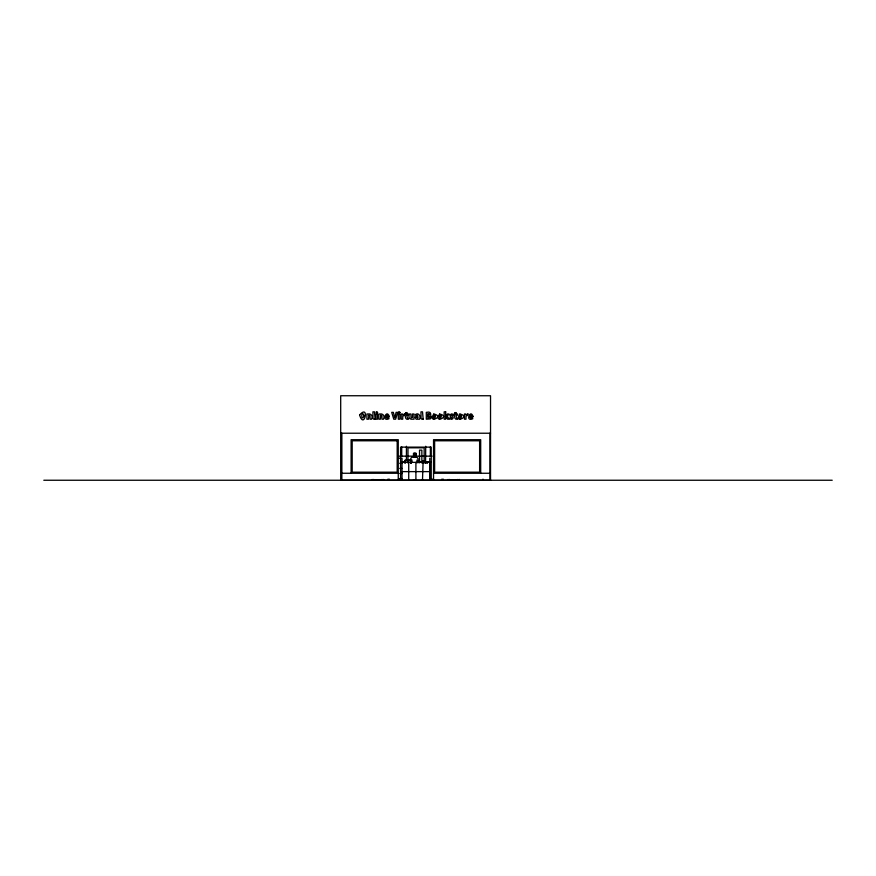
<?xml version="1.0" encoding="UTF-8"?>
<svg xmlns="http://www.w3.org/2000/svg" width="876" height="876" viewBox="0 0 876 876"><rect width="100%" height="100%" fill="white"/><g stroke="black" fill="none" stroke-linecap="round" stroke-linejoin="round"><path stroke-width="1.31" d="M413.79 455.63L413.483 457.349L415.793 456.9M425.572 463.141L425.714 446.267M427.335 463.141L427.444 462.528L425.528 462.9M411.249 463.36L411.884 459.878M413.669 480.201L413.614 479.643M414.282 479.61L415.366 480.168L415.98 479.424M404.975 463.097L404.92 460.426L410.954 460.283M405.161 463.021L405.128 460.349M422.418 462.375L422.079 462.9L428.112 462.364M414.436 456.484C416.385 458.312 417.195 453.286 414.797 453.757C415.235 456.473 412.914 454.162 414.129 455.695M445.72 416.067L447.373 413.998L449.049 413.998L447.22 416.133L449.191 419.199L447.516 419.199L446.344 417.173L445.676 417.918M416.034 454.031C417.228 453.308 414.195 452.169 413.439 453.429L413.549 455.881M415.673 456.944C419.703 457.688 417.797 461.214 417.064 462.933M433.795 414.052C426.93 424.236 445.369 416.341 433.795 414.052L433.795 419.144M439.632 414.052C432.766 424.236 451.195 416.341 439.632 414.052L439.632 419.144M459.889 414.052C453.023 424.236 471.463 416.341 459.889 414.052L459.889 419.144M415.706 456.987L413.483 457.349M408.106 460.283L408.019 463.097M405.062 460.371L411.096 460.349L411.249 463.021M411.063 463.097L411.162 460.502M413.516 479.949L414.217 479.818M413.286 456.735L411.282 457.622L410.034 460.382L411.895 461.148M407.132 413.998L408.38 413.998L408.38 415.202L407.132 415.202M456.341 413.998L457.59 413.998L457.59 415.202L456.341 415.202M427.838 415.115L429.382 414.895L429.579 413.943L427.838 413.549L427.838 418.005L429.897 417.48L429.667 416.418L427.838 416.209M340.698 433.226L490.527 433.226M399.292 456.155L432.098 456.155M399.281 458.225L402.018 458.225L402.018 480.201M405.478 460.666L410.713 460.656L410.789 462.977M422.878 461.017L422.878 461.783L422.758 461.017L424.247 461.017L424.247 461.783L417.885 461.696M402.018 461.696L404.668 461.696M425.714 461.696L431.178 461.696M402.018 462.364L429.787 462.364M399.774 463.316L402.018 463.316M429.787 463.579L429.787 467.532M399.774 468.408L402.018 468.408M429.787 468.66L429.787 473.062M402.018 471.627L429.787 471.627M341.859 473.259L398.262 473.259M433.543 473.259L489.958 473.259M399.774 473.5L402.018 473.5M429.787 474.146L429.787 478.679M399.303 478.592L402.018 478.592M374.14 479.949L380.315 479.949M451.666 479.949L457.83 479.949M490.527 480.201L340.698 480.201L340.698 395.744L490.527 395.744L490.527 480.245M43.8 480.245L832.2 480.245M417.283 462.232L416.91 460.086M418.454 460.885L418.827 462.78M489.958 433.226L489.958 480.201M483.015 479.15L483.015 480.201M480.694 473.259L480.694 439.708L433.543 439.708L433.543 480.201M459.363 479.435L459.363 480.201M457.82 479.435L457.82 480.201L451.666 480.168M449.574 479.435L449.574 480.201M448.03 479.435L448.03 480.201M443.136 479.052L443.136 480.201M441.975 479.052L441.975 480.201M432.722 479.052L432.722 480.201M431.561 479.052L431.561 480.201M431.233 480.201L431.233 447.132L400.573 447.132L400.573 480.201M430.357 446.913L430.357 456.155M430.335 462.243L430.335 478.044M429.787 458.225L429.787 480.201M424.17 462.659L424.17 447.811L407.975 447.811L407.975 459.955M424.028 461.017L424.028 461.783M422.988 461.017L422.988 461.783M423.086 462.364L422.495 480.234M421.86 462.747L421.86 450.122L419.538 450.122L419.538 462.747M415.903 462.364L415.903 480.201M408.72 462.364L408.72 480.201M406.431 446.267L406.431 459.845M401.723 446.913L401.723 456.155M399.587 479.052L399.587 480.201M398.427 479.052L398.427 480.201M398.262 480.201L398.262 439.708L351.112 439.708L351.112 473.259M389.174 479.052L389.174 480.201M388.013 479.052L388.013 480.201M383.535 479.435L383.535 480.201M381.991 479.435L381.991 480.201M380.315 480.168L374.14 480.168M373.745 479.435L373.745 480.201M372.201 479.435L372.201 480.201M341.859 433.226L341.859 480.245M389.196 416.363L389.141 417.02L386.02 417.02L386.885 418.082L388.495 417.808L389.01 418.739C381.093 422.309 386.59 408.435 389.196 416.363M472.996 416.363L472.93 417.02L469.81 417.02L470.675 418.082L472.284 417.808L472.799 418.739C464.893 422.309 470.379 408.435 472.996 416.363M359.587 414.95C364.296 430.379 369.858 403.497 359.587 414.95M433.861 415.99C434.255 421.695 437.299 412.99 433.861 415.99M439.686 415.99C440.091 421.695 443.136 412.99 439.686 415.99M459.955 415.99C460.349 421.695 463.393 412.99 459.955 415.99M431.485 417.184L430.324 418.925L426.294 419.199L426.294 412.355C432.788 410.932 429.503 415.235 431.485 417.184M364.164 415.75C361.065 423.239 360.956 408.38 364.164 415.75M415.224 417.37L416.078 419.21L419.648 419.199C421.027 416.133 418.553 412.114 415.355 414.545L415.903 415.563C419.845 414.698 416.472 415.969 415.224 417.37M405.851 412.607L405.676 413.998L404.876 414.052L405.687 418.137L406.563 419.177L408.534 419.144C407.176 417.699 406.289 415.761 407.132 412.607L405.851 412.607M455.06 412.607L454.885 413.998L454.086 414.052L454.896 418.137L455.772 419.177L457.754 419.144C456.385 417.699 455.509 415.761 456.341 412.607L455.06 412.607M377.578 412.421C375.651 415.18 375.629 409.661 377.578 412.421M399.96 412.421C398.022 415.18 398 409.661 399.96 412.421M404.701 413.976L404.449 415.312L402.741 416.177L402.741 419.199L401.197 419.199L401.197 413.998L402.456 413.998L402.599 414.906L404.701 413.976M467.948 413.976L467.696 415.312L465.988 416.177L465.988 419.199L464.444 419.199L464.444 413.998L465.704 413.998L465.846 414.906L467.948 413.976M451.217 415.246C454.775 416.33 453.253 421.17 449.476 418.608L450.165 417.633C454.764 418.783 449.06 416.702 449.881 414.83L451.731 413.866L453.571 414.534L452.881 415.454L451.217 415.246M395.306 415.553L394.758 417.743L393.335 412.355L391.703 412.355L393.773 419.199L395.634 419.199L397.693 412.355L396.116 412.355L395.306 415.553M416.724 417.359L417.71 418.016L418.104 416.779L416.724 417.359M386.141 415.607L386.009 416.067C389.13 417.294 387.444 413.811 386.141 415.607M469.93 415.607L469.799 416.067C472.92 417.294 471.233 413.811 469.93 415.607M412.465 417.436L411.052 417.808L410.888 413.998L409.344 413.998C407.778 419.046 410.877 419.418 412.749 419.199L414.009 419.199L414.009 413.998L412.465 413.998L412.465 417.436M368.916 415.312L368.457 419.199L366.913 419.199L366.913 413.998L368.172 413.998C369.858 413.483 373.581 414.895 371.61 419.199L370.066 419.199L370.022 415.695L368.916 415.312M380.83 415.312L380.37 419.199L378.826 419.199L378.826 413.998L380.085 413.998C381.772 413.483 385.495 414.895 383.513 419.199L381.969 419.199L381.936 415.695L380.83 415.312M375.114 419.199L373.669 419.199L372.99 418.301L372.924 411.84L374.468 411.84L375.114 419.199M423.174 419.199L421.717 419.199L421.049 418.301L420.973 411.84L422.517 411.84L423.174 419.199M445.676 411.84L444.176 411.84L444.176 419.199L445.676 419.199L445.676 411.84M377.468 413.998L375.924 413.998L375.924 419.199L377.468 419.199L377.468 413.998M399.839 413.998L398.295 413.998L398.295 419.199L399.839 419.199L399.839 413.998M397.189 440.781L352.185 440.781L352.185 472.186L397.189 472.186L397.189 440.781M479.621 440.781L434.627 440.781L434.627 472.186L479.621 472.186L479.621 440.781"/></g></svg>
